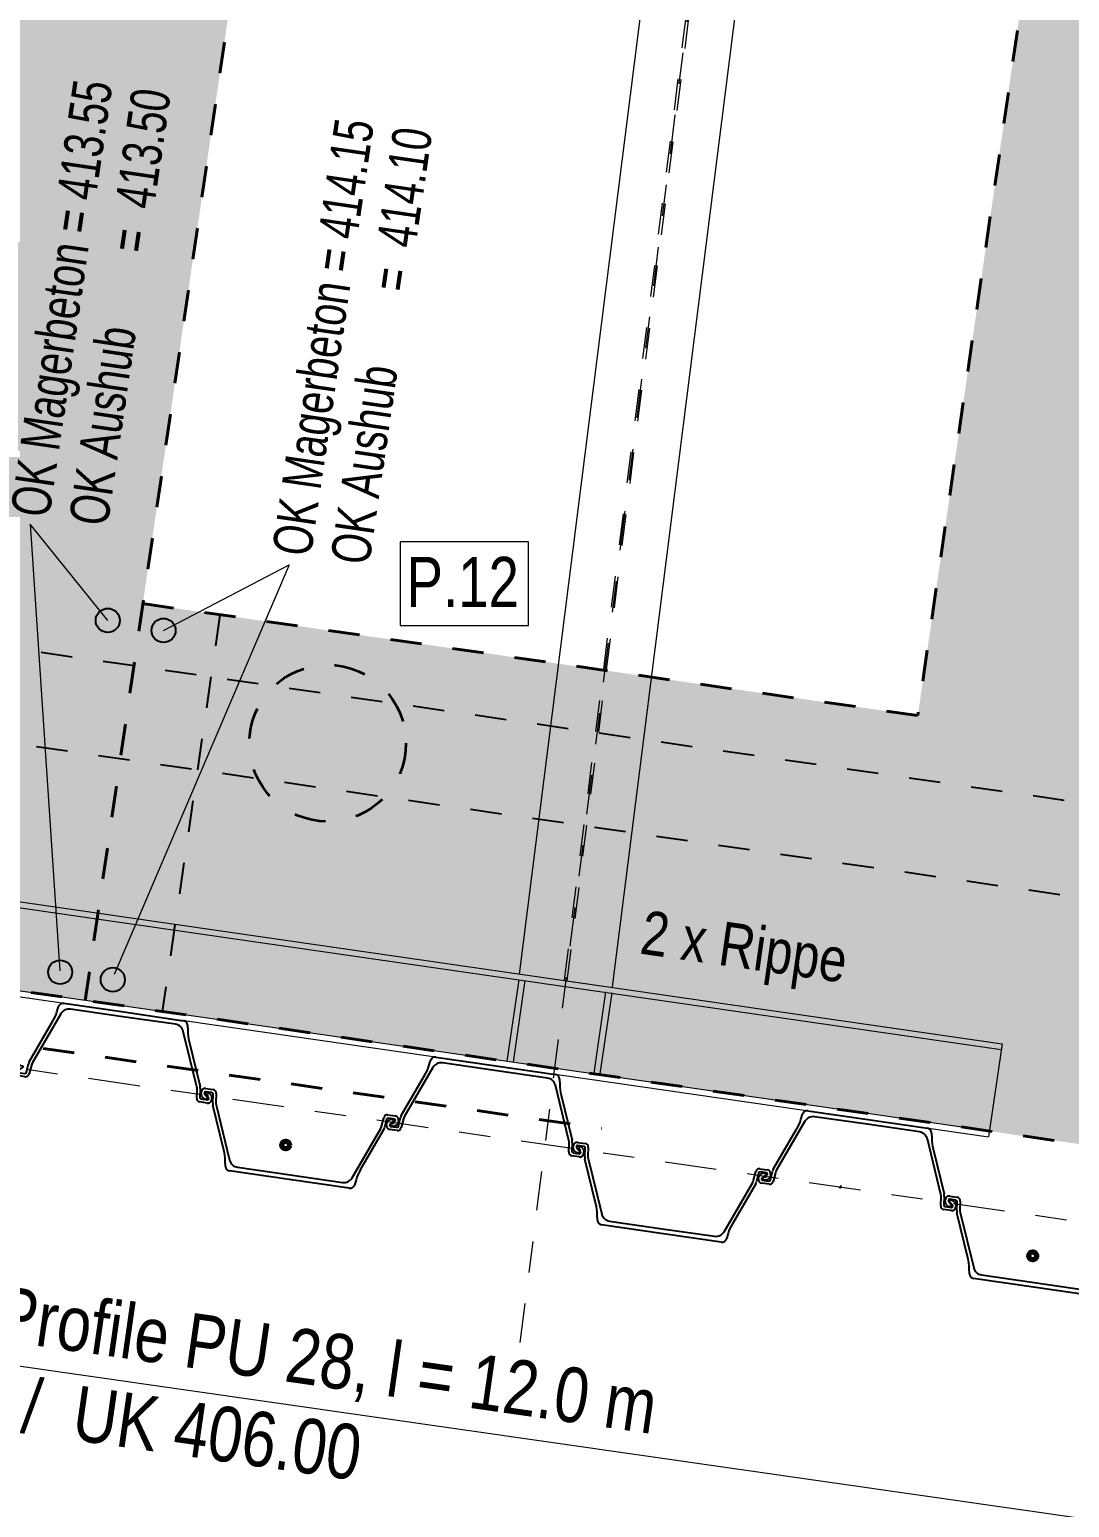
# Model space of a CAD drawing. Header units: metres. Extents: x 2681086.2 to 2681125.9, y 1225431.9 to 1225460.7.
# Drawn here: x 2681100.103 to 2681103.423, y 1225435.965 to 1225440.684 of the extents above; entities that cross this region are included whole.
import ezdxf

# ---------------------------------------------------------------- set-up
doc = ezdxf.new("R2010")
doc.units = ezdxf.units.M
for name, pattern in [('ALL_S17', [0.025, 0, -0.025]), ('AUSGEZOGEN', [0]), ('GETRENNT2_S10', [0.255, 0.125, -0.065, 0, -0.065]), ('MITTE2_S7', [0.55, 0.375, -0.175]), ('STRICHLINIE2_S3', [0.125, 0.075, -0.05]), ('STRICHPUNKT2_S11', [0.245, 0.165, -0.04, 0, -0.04]), ('VERDECKT2_S2', [0.09, 0.05, -0.04])]:
    doc.linetypes.add(name, pattern=pattern)
for name, color, linetype, lineweight in [('__4Kan_Schmutz_proj_Schraffur', 11, 'AUSGEZOGEN', 13), ('AXE', 4, 'MITTE2_S7', 18), ('Beton geschnitten', 8, 'AUSGEZOGEN', 25), ('Design', 250, 'AUSGEZOGEN', 18), ('Stahl', 252, 'AUSGEZOGEN', 18), ('Standard', 7, 'AUSGEZOGEN', 13), ('Text Waende', 7, 'AUSGEZOGEN', 18), ('Vermassung Schnitte', 7, 'AUSGEZOGEN', 18)]:
    doc.layers.add(name, color=color, linetype=linetype, lineweight=lineweight)
doc.styles.add('ARIAL', font='arial.ttf')

# ---------------------------------------------------------------- blocks, each defined once
blk = doc.blocks.new('COMPLEXOBJECT_25')
at = {"color": 7, "linetype": 'AUSGEZOGEN', "lineweight": 25, "transparency": 33554687}
for p, q in [((302.2403, 437.1032), (302.2414, 437.1106)), ((302.2742, 437.1079), (302.2541, 437.1108)), ((302.255, 437.1208), (302.2783, 437.1174)), ((302.2507, 437.1083), (302.2504, 437.1066)), ((302.2511, 437.1043), (302.263, 437.09)), ((302.261, 437.0865), (302.2558, 437.0873)), ((302.2773, 437.0747), (302.2785, 437.1027)), ((302.3132, 436.9239), (302.278, 437.0677)), ((302.2886, 437.105), (302.2873, 437.0761)), ((302.288, 437.0691), (302.3314, 436.8919)), ((302.8165, 436.9996), (302.8235, 437.0276)), ((302.8325, 437.0226), (302.8258, 436.9954)), ((302.8369, 437.0366), (302.8602, 437.0332)), ((302.8583, 437.0234), (302.8381, 437.0263)), ((302.8438, 437.006), (302.8593, 437.0163)), ((302.8606, 437.0184), (302.8608, 437.02)), ((302.8704, 437.0196), (302.8693, 437.0122)), ((302.7221, 436.8354), (302.8139, 436.9931)), ((302.8231, 436.9888), (302.7486, 436.8609)), ((302.8499, 437.0014), (302.8447, 437.0021)), ((302.3177, 436.8724), (302.3175, 436.8902)), ((302.735, 436.8298), (302.7297, 436.8128))]:
    blk.add_line(p, q, dxfattribs=at)
for points in [[(302.7132, 436.8024), (302.5219, 436.8301), (302.3305, 436.8577)], [(302.3563, 436.8694), (302.5241, 436.8451), (302.6919, 436.8208)]]:
    blk.add_lwpolyline(points, dxfattribs=at)
for centre, radius, start, end in [((302.2533, 437.1089), 0.012, 81.7706, 171.7706), ((302.2536, 437.1078), 0.003, 81.7706, 171.7706), ((302.2766, 437.1055), 0.012, 357.4812, 81.7706), ((302.2502, 437.1018), 0.01, 171.7706, 212.3089), ((302.2587, 437.1071), 0.02, 212.3089, 261.7706), ((302.2534, 437.1062), 0.003, 171.7706, 219.7706), ((302.2613, 437.0887), 0.00213, 261.7706, 39.7706), ((302.2735, 437.1029), 0.005, 357.4812, 81.7706), ((302.3023, 437.0736), 0.025, 177.4812, 193.7536), ((302.3123, 437.075), 0.025, 177.4812, 193.7536), ((302.8351, 437.0247), 0.012, 81.7706, 166.06), ((302.8374, 437.0214), 0.005, 81.7706, 166.06), ((302.8578, 437.0204), 0.003, 351.7706, 81.7706), ((302.8576, 437.0188), 0.003, 303.7706, 351.7706), ((302.8585, 437.0214), 0.012, 351.7706, 81.7706), ((302.7923, 437.0056), 0.025, 329.7875, 346.06), ((302.8015, 437.0014), 0.025, 329.7875, 346.06), ((302.845, 437.0042), 0.00213, 123.7706, 261.7706), ((302.8528, 437.0212), 0.02, 261.7706, 311.2323), ((302.8594, 437.0137), 0.01, 311.2323, 351.7706), ((302.1675, 436.8882), 0.15, 0.7706, 13.7536), ((302.3605, 436.8991), 0.03, 193.7536, 261.7706), ((302.3327, 436.8726), 0.015, 180.7706, 261.7706), ((302.6962, 436.8505), 0.03, 261.7706, 329.7875), ((302.8782, 436.7854), 0.15, 149.7875, 162.7706), ((302.7154, 436.8172), 0.015, 261.7706, 342.7706)]:
    blk.add_arc(centre, radius, start, end, dxfattribs=at)
blk = doc.blocks.new('COMPLEXOBJECT_26')
at = {"color": 7, "linetype": 'AUSGEZOGEN', "lineweight": 25, "transparency": 33554687}
for p, q in [((301.7928, 437.3599), (301.7011, 437.2023)), ((301.78, 437.3655), (301.7852, 437.3825)), ((301.6918, 437.2065), (301.7663, 437.3345)), ((302.2269, 437.1262), (302.1835, 437.3034)), ((302.1972, 437.323), (302.1975, 437.3051)), ((302.2018, 437.2715), (302.237, 437.1277)), ((301.6446, 437.1757), (301.6456, 437.1831)), ((301.6544, 437.177), (301.6541, 437.1753)), ((301.6781, 437.1587), (301.6547, 437.1621)), ((301.6711, 437.1893), (301.6557, 437.179)), ((301.6567, 437.1719), (301.6768, 437.169)), ((301.665, 437.194), (301.6702, 437.1932)), ((301.6824, 437.1728), (301.6891, 437.2)), ((301.6984, 437.1957), (301.6914, 437.1677)), ((302.2263, 437.0904), (302.2276, 437.1192)), ((302.2377, 437.1206), (302.2364, 437.0926)), ((302.2539, 437.1088), (302.2591, 437.108)), ((302.2599, 437.0746), (302.2366, 437.078)), ((302.2407, 437.0875), (302.2609, 437.0846)), ((302.2638, 437.0911), (302.252, 437.1053)), ((302.2643, 437.0871), (302.2645, 437.0887)), ((302.2746, 437.0922), (302.2735, 437.0847))]:
    blk.add_line(p, q, dxfattribs=at)
for points in [[(301.8017, 437.3929), (301.993, 437.3653), (302.1844, 437.3376)], [(302.1587, 437.326), (301.9909, 437.3502), (301.8231, 437.3745)]]:
    blk.add_lwpolyline(points, dxfattribs=at)
for centre, radius, start, end in [((301.7996, 437.3781), 0.015, 81.7706, 162.7706), ((301.6367, 437.41), 0.15, 329.7875, 342.7706), ((301.8188, 437.3448), 0.03, 81.7706, 149.7875), ((302.1544, 437.2963), 0.03, 13.7536, 81.7706), ((302.1822, 437.3228), 0.015, 0.7706, 81.7706), ((302.3475, 437.3072), 0.15, 180.7706, 193.7536), ((301.7134, 437.1939), 0.025, 149.7875, 166.06), ((301.6565, 437.174), 0.012, 171.7706, 261.7706), ((301.6555, 437.1817), 0.01, 131.2323, 171.7706), ((301.6621, 437.1742), 0.02, 81.7706, 131.2323), ((301.6571, 437.1749), 0.003, 171.7706, 261.7706), ((301.6573, 437.1765), 0.003, 123.7706, 171.7706), ((301.6699, 437.1911), 0.00213, 303.7706, 81.7706), ((301.6775, 437.174), 0.005, 261.7706, 346.06), ((301.6798, 437.1706), 0.012, 261.7706, 346.06), ((301.7227, 437.1897), 0.025, 149.7875, 166.06), ((302.2026, 437.1203), 0.025, 357.4812, 13.7536), ((302.2127, 437.1217), 0.025, 357.4812, 13.7536), ((302.2536, 437.1067), 0.00213, 81.7706, 219.7706), ((302.2383, 437.0898), 0.012, 177.4812, 261.7706), ((302.2414, 437.0924), 0.005, 177.4812, 261.7706), ((302.2563, 437.0882), 0.02, 32.3089, 81.7706), ((302.2617, 437.0865), 0.012, 261.7706, 351.7706), ((302.2613, 437.0875), 0.003, 261.7706, 351.7706), ((302.2615, 437.0891), 0.003, 351.7706, 39.7706), ((302.2647, 437.0936), 0.01, 351.7706, 32.3089)]:
    blk.add_arc(centre, radius, start, end, dxfattribs=at)
blk = doc.blocks.new('COMPLEXOBJECT_27')
at = {"color": 7, "linetype": 'AUSGEZOGEN', "lineweight": 25, "transparency": 33554687}
for p, q in [((301.0527, 437.2749), (301.0538, 437.2824)), ((301.063, 437.28), (301.0628, 437.2784)), ((301.0634, 437.2761), (301.0753, 437.2618)), ((301.0866, 437.2796), (301.0664, 437.2826)), ((301.0674, 437.2925), (301.0907, 437.2892)), ((301.0734, 437.2583), (301.0682, 437.2591)), ((301.0896, 437.2465), (301.0909, 437.2745)), ((301.101, 437.2767), (301.0997, 437.2479)), ((301.1255, 437.0956), (301.0903, 437.2394)), ((301.1004, 437.2409), (301.1438, 437.0637)), ((301.6492, 437.2084), (301.6726, 437.205)), ((301.5344, 437.0072), (301.6262, 437.1648)), ((301.6355, 437.1606), (301.561, 437.0326)), ((301.6289, 437.1714), (301.6358, 437.1994)), ((301.6449, 437.1943), (301.6381, 437.1671)), ((301.6706, 437.1952), (301.6505, 437.1981)), ((301.6562, 437.1778), (301.6716, 437.1881)), ((301.6623, 437.1731), (301.6571, 437.1739)), ((301.6729, 437.1902), (301.6732, 437.1918)), ((301.6827, 437.1914), (301.6816, 437.184)), ((301.1301, 437.0441), (301.1298, 437.062)), ((301.5473, 437.0016), (301.5421, 436.9846))]:
    blk.add_line(p, q, dxfattribs=at)
for points in [[(301.5256, 436.9742), (301.3342, 437.0018), (301.1429, 437.0295)], [(301.1686, 437.0411), (301.3364, 437.0169), (301.5042, 436.9926)]]:
    blk.add_lwpolyline(points, dxfattribs=at)
for centre, radius, start, end in [((301.0626, 437.2735), 0.01, 171.7706, 212.3089), ((301.0656, 437.2807), 0.012, 81.7706, 171.7706), ((301.071, 437.2789), 0.02, 212.3089, 261.7706), ((301.0658, 437.278), 0.003, 171.7706, 219.7706), ((301.066, 437.2796), 0.003, 81.7706, 171.7706), ((301.0737, 437.2604), 0.00213, 261.7706, 39.7706), ((301.0859, 437.2747), 0.005, 357.4812, 81.7706), ((301.089, 437.2773), 0.012, 357.4812, 81.7706), ((301.1146, 437.2454), 0.025, 177.4812, 193.7536), ((301.1247, 437.2468), 0.025, 177.4812, 193.7536), ((301.6475, 437.1965), 0.012, 81.7706, 166.06), ((301.6708, 437.1931), 0.012, 351.7706, 81.7706), ((301.6046, 437.1774), 0.025, 329.7875, 346.06), ((301.6139, 437.1732), 0.025, 329.7875, 346.06), ((301.6497, 437.1931), 0.005, 81.7706, 166.06), ((301.6574, 437.176), 0.00213, 123.7706, 261.7706), ((301.6652, 437.1929), 0.02, 261.7706, 311.2323), ((301.6702, 437.1922), 0.003, 351.7706, 81.7706), ((301.67, 437.1906), 0.003, 303.7706, 351.7706), ((301.6717, 437.1854), 0.01, 311.2323, 351.7706), ((300.9798, 437.06), 0.15, 0.7706, 13.7536), ((301.1729, 437.0708), 0.03, 193.7536, 261.7706), ((301.1451, 437.0444), 0.015, 180.7706, 261.7706), ((301.6906, 436.9572), 0.15, 149.7875, 162.7706), ((301.5085, 437.0223), 0.03, 261.7706, 329.7875), ((301.5277, 436.989), 0.015, 261.7706, 342.7706)]:
    blk.add_arc(centre, radius, start, end, dxfattribs=at)
blk = doc.blocks.new('COMPLEXOBJECT_28')
at = {"color": 7, "linetype": 'AUSGEZOGEN', "lineweight": 25, "transparency": 33554687}
for p, q in [((300.5923, 437.5373), (300.5976, 437.5543)), ((300.5042, 437.3783), (300.5787, 437.5062)), ((300.6052, 437.5317), (300.5134, 437.3741)), ((301.0096, 437.4947), (301.0098, 437.4769)), ((301.0392, 437.298), (300.9959, 437.4752)), ((301.0141, 437.4433), (301.0493, 437.2994)), ((300.4569, 437.3475), (300.458, 437.3549)), ((300.4667, 437.3487), (300.4665, 437.3471)), ((300.4834, 437.3611), (300.468, 437.3508)), ((300.4774, 437.3657), (300.4826, 437.365)), ((300.4948, 437.3445), (300.5015, 437.3717)), ((300.5108, 437.3675), (300.5038, 437.3395)), ((300.4904, 437.3305), (300.4671, 437.3339)), ((300.469, 437.3437), (300.4892, 437.3408)), ((301.0387, 437.2621), (301.0399, 437.291)), ((301.05, 437.2924), (301.0488, 437.2644)), ((301.0531, 437.2592), (301.0732, 437.2563)), ((301.0762, 437.2628), (301.0643, 437.2771)), ((301.0663, 437.2806), (301.0715, 437.2798)), ((301.0766, 437.2589), (301.0769, 437.2605)), ((301.087, 437.2639), (301.0859, 437.2565)), ((301.0723, 437.2463), (301.0489, 437.2497))]:
    blk.add_line(p, q, dxfattribs=at)
for points in [[(300.6141, 437.5647), (300.8054, 437.537), (300.9967, 437.5094)], [(300.971, 437.4977), (300.8032, 437.522), (300.6354, 437.5463)]]:
    blk.add_lwpolyline(points, dxfattribs=at)
for centre, radius, start, end in [((300.449, 437.5817), 0.15, 329.7875, 342.7706), ((300.6119, 437.5499), 0.015, 81.7706, 162.7706), ((300.6311, 437.5166), 0.03, 81.7706, 149.7875), ((300.9667, 437.468), 0.03, 13.7536, 81.7706), ((300.9946, 437.4945), 0.015, 0.7706, 81.7706), ((301.1598, 437.4789), 0.15, 180.7706, 193.7536), ((300.4688, 437.3458), 0.012, 171.7706, 261.7706), ((300.4679, 437.3535), 0.01, 131.2323, 171.7706), ((300.4745, 437.3459), 0.02, 81.7706, 131.2323), ((300.4694, 437.3467), 0.003, 171.7706, 261.7706), ((300.4697, 437.3483), 0.003, 123.7706, 171.7706), ((300.4823, 437.3629), 0.00213, 303.7706, 81.7706), ((300.4899, 437.3457), 0.005, 261.7706, 346.06), ((300.5258, 437.3657), 0.025, 149.7875, 166.06), ((300.535, 437.3615), 0.025, 149.7875, 166.06), ((300.4922, 437.3424), 0.012, 261.7706, 346.06), ((301.015, 437.2921), 0.025, 357.4812, 13.7536), ((301.025, 437.2935), 0.025, 357.4812, 13.7536), ((301.0507, 437.2616), 0.012, 177.4812, 261.7706), ((301.0538, 437.2642), 0.005, 177.4812, 261.7706), ((301.066, 437.2785), 0.00213, 81.7706, 219.7706), ((301.0686, 437.26), 0.02, 32.3089, 81.7706), ((301.074, 437.2582), 0.012, 261.7706, 351.7706), ((301.0737, 437.2593), 0.003, 261.7706, 351.7706), ((301.0739, 437.2609), 0.003, 351.7706, 39.7706), ((301.0771, 437.2654), 0.01, 351.7706, 32.3089)]:
    blk.add_arc(centre, radius, start, end, dxfattribs=at)
blk = doc.blocks.new('COMPLEXOBJECT_29')
at = {"color": 7, "linetype": 'AUSGEZOGEN', "lineweight": 25, "transparency": 33554687}
for p, q in [((299.865, 437.4467), (299.8661, 437.4541)), ((299.8754, 437.4518), (299.8751, 437.4502)), ((299.8758, 437.4478), (299.8877, 437.4335)), ((299.8989, 437.4514), (299.8788, 437.4543)), ((299.8797, 437.4643), (299.9031, 437.4609)), ((299.902, 437.4182), (299.9032, 437.4462)), ((299.9133, 437.4485), (299.9121, 437.4197)), ((299.8857, 437.4301), (299.8805, 437.4308)), ((299.9379, 437.2674), (299.9027, 437.4112)), ((299.9128, 437.4126), (299.9561, 437.2355)), ((300.4412, 437.3431), (300.4482, 437.3712)), ((300.4573, 437.3661), (300.4505, 437.3389)), ((300.4616, 437.3801), (300.4849, 437.3768)), ((300.483, 437.3669), (300.4628, 437.3699)), ((300.4686, 437.3495), (300.484, 437.3599)), ((300.4746, 437.3449), (300.4694, 437.3457)), ((300.4853, 437.3619), (300.4855, 437.3635)), ((300.4951, 437.3632), (300.494, 437.3557)), ((300.3468, 437.179), (300.4386, 437.3366)), ((300.4478, 437.3324), (300.3733, 437.2044)), ((299.9424, 437.2159), (299.9422, 437.2337)), ((300.3597, 437.1734), (300.3544, 437.1563))]:
    blk.add_line(p, q, dxfattribs=at)
for points in [[(299.981, 437.2129), (300.1488, 437.1886), (300.3166, 437.1644)], [(300.3379, 437.1459), (300.1466, 437.1736), (299.9553, 437.2013)]]:
    blk.add_lwpolyline(points, dxfattribs=at)
for centre, radius, start, end in [((299.8749, 437.4453), 0.01, 171.7706, 212.3089), ((299.878, 437.4524), 0.012, 81.7706, 171.7706), ((299.8834, 437.4506), 0.02, 212.3089, 261.7706), ((299.8781, 437.4497), 0.003, 171.7706, 219.7706), ((299.8783, 437.4514), 0.003, 81.7706, 171.7706), ((299.8982, 437.4465), 0.005, 357.4812, 81.7706), ((299.9013, 437.449), 0.012, 357.4812, 81.7706), ((299.886, 437.4322), 0.00213, 261.7706, 39.7706), ((299.927, 437.4171), 0.025, 177.4812, 193.7536), ((299.937, 437.4186), 0.025, 177.4812, 193.7536), ((300.4598, 437.3683), 0.012, 81.7706, 166.06), ((300.4621, 437.3649), 0.005, 81.7706, 166.06), ((300.4697, 437.3478), 0.00213, 123.7706, 261.7706), ((300.4775, 437.3647), 0.02, 261.7706, 311.2323), ((300.4826, 437.364), 0.003, 351.7706, 81.7706), ((300.4823, 437.3624), 0.003, 303.7706, 351.7706), ((300.4832, 437.3649), 0.012, 351.7706, 81.7706), ((300.4841, 437.3572), 0.01, 311.2323, 351.7706), ((300.417, 437.3492), 0.025, 329.7875, 346.06), ((300.4262, 437.3449), 0.025, 329.7875, 346.06), ((299.7922, 437.2317), 0.15, 0.7706, 13.7536), ((299.9574, 437.2161), 0.015, 180.7706, 261.7706), ((299.9853, 437.2426), 0.03, 193.7536, 261.7706), ((300.503, 437.1289), 0.15, 149.7875, 162.7706), ((300.3209, 437.1941), 0.03, 261.7706, 329.7875), ((300.3401, 437.1608), 0.015, 261.7706, 342.7706)]:
    blk.add_arc(centre, radius, start, end, dxfattribs=at)
blk = doc.blocks.new('COMPLEXOBJECT_30')
at = {"color": 7, "linetype": 'AUSGEZOGEN', "lineweight": 25, "transparency": 33554687}
for p, q in [((299.4047, 437.7091), (299.4099, 437.7261)), ((299.3165, 437.5501), (299.391, 437.678)), ((299.4176, 437.7034), (299.3258, 437.5458)), ((299.8516, 437.4698), (299.8082, 437.6469)), ((299.822, 437.6665), (299.8222, 437.6487)), ((299.8265, 437.615), (299.8617, 437.4712)), ((299.2897, 437.5375), (299.2949, 437.5367)), ((299.3071, 437.5163), (299.3139, 437.5435)), ((299.3231, 437.5393), (299.3162, 437.5112)), ((299.2693, 437.5192), (299.2704, 437.5267)), ((299.2791, 437.5205), (299.2788, 437.5189)), ((299.3028, 437.5023), (299.2794, 437.5056)), ((299.2958, 437.5329), (299.2804, 437.5225)), ((299.2814, 437.5155), (299.3015, 437.5125)), ((299.851, 437.4339), (299.8523, 437.4627)), ((299.8624, 437.4642), (299.8611, 437.4362)), ((299.8886, 437.4346), (299.8767, 437.4489)), ((299.8786, 437.4523), (299.8838, 437.4516)), ((299.8846, 437.4181), (299.8613, 437.4215)), ((299.8654, 437.431), (299.8856, 437.4281)), ((299.889, 437.4306), (299.8892, 437.4322)), ((299.8993, 437.4357), (299.8982, 437.4283))]:
    blk.add_line(p, q, dxfattribs=at)
for points in [[(299.4264, 437.7365), (299.6178, 437.7088), (299.8091, 437.6811)], [(299.7834, 437.6695), (299.6156, 437.6938), (299.4478, 437.718)]]:
    blk.add_lwpolyline(points, dxfattribs=at)
for centre, radius, start, end in [((299.4243, 437.7216), 0.015, 81.7706, 162.7706), ((299.2614, 437.7535), 0.15, 329.7875, 342.7706), ((299.4435, 437.6883), 0.03, 81.7706, 149.7875), ((299.807, 437.6663), 0.015, 0.7706, 81.7706), ((299.7791, 437.6398), 0.03, 13.7536, 81.7706), ((299.9722, 437.6507), 0.15, 180.7706, 193.7536), ((299.2868, 437.5177), 0.02, 81.7706, 131.2323), ((299.2946, 437.5346), 0.00213, 303.7706, 81.7706), ((299.3381, 437.5375), 0.025, 149.7875, 166.06), ((299.3474, 437.5332), 0.025, 149.7875, 166.06), ((299.2812, 437.5175), 0.012, 171.7706, 261.7706), ((299.2803, 437.5252), 0.01, 131.2323, 171.7706), ((299.2818, 437.5184), 0.003, 171.7706, 261.7706), ((299.282, 437.5201), 0.003, 123.7706, 171.7706), ((299.3023, 437.5175), 0.005, 261.7706, 346.06), ((299.3045, 437.5141), 0.012, 261.7706, 346.06), ((299.8273, 437.4638), 0.025, 357.4812, 13.7536), ((299.8374, 437.4653), 0.025, 357.4812, 13.7536), ((299.8783, 437.4502), 0.00213, 81.7706, 219.7706), ((299.881, 437.4318), 0.02, 32.3089, 81.7706), ((299.8894, 437.4371), 0.01, 351.7706, 32.3089), ((299.863, 437.4334), 0.012, 177.4812, 261.7706), ((299.8661, 437.4359), 0.005, 177.4812, 261.7706), ((299.8864, 437.43), 0.012, 261.7706, 351.7706), ((299.886, 437.431), 0.003, 261.7706, 351.7706), ((299.8863, 437.4327), 0.003, 351.7706, 39.7706)]:
    blk.add_arc(centre, radius, start, end, dxfattribs=at)

msp = doc.modelspace()

# ---------------------------------------------------------------- hatches: boundary and pattern name
at = {"layer": '__4Kan_Schmutz_proj_Schraffur', "linetype": 'AUSGEZOGEN', "lineweight": 25, "transparency": 33554687}
h = msp.add_hatch(color=254, dxfattribs=at)
h.paths.add_polyline_path([(2681100.281, 1225437.584), (2681101.461, 1225445.709), (2681101.646, 1225446.977), (2681095.608, 1225447.654), (2681095.361, 1225446.394), (2681096.987, 1225446.211), (2681096.011, 1225439.495), (2681093.741, 1225439.824), (2681093.364, 1225438.585)])
h.paths.add_polyline_path([(2681099.475, 1225438.994), (2681097.001, 1225439.352), (2681097.981, 1225446.1), (2681100.467, 1225445.821)], flags=16)
msp.add_hatch(color=255, dxfattribs=at).paths.add_polyline_path([(2681101.646, 1225446.977), (2681101.461, 1225445.709), (2681103.947, 1225445.431), (2681102.939, 1225438.493), (2681100.464, 1225438.851), (2681100.281, 1225437.584), (2681104.733, 1225436.94), (2681104.917, 1225438.207), (2681103.928, 1225438.35), (2681104.941, 1225445.319), (2681105.936, 1225445.208), (2681106.121, 1225446.475)])
at = {"layer": 'Standard', "linetype": 'AUSGEZOGEN', "lineweight": 40, "transparency": 33554687}
for points in [[(2681100.348, 1225438.759), (2681100.35, 1225438.758), (2681100.353, 1225438.758), (2681100.355, 1225438.758), (2681100.357, 1225438.758), (2681100.36, 1225438.759), (2681100.362, 1225438.759), (2681100.364, 1225438.76), (2681100.367, 1225438.761), (2681100.369, 1225438.762), (2681100.371, 1225438.763), (2681100.373, 1225438.764), (2681100.375, 1225438.765), (2681100.377, 1225438.767), (2681100.379, 1225438.768), (2681100.381, 1225438.77), (2681100.382, 1225438.772), (2681100.384, 1225438.774), (2681100.385, 1225438.776), (2681100.387, 1225438.778), (2681100.388, 1225438.78), (2681100.389, 1225438.782), (2681100.39, 1225438.784), (2681100.39, 1225438.786), (2681100.391, 1225438.789), (2681100.391, 1225438.791), (2681100.392, 1225438.794), (2681100.392, 1225438.796), (2681100.392, 1225438.798), (2681100.392, 1225438.801), (2681100.391, 1225438.803), (2681100.391, 1225438.806), (2681100.39, 1225438.808), (2681100.389, 1225438.81), (2681100.388, 1225438.812), (2681100.387, 1225438.815), (2681100.386, 1225438.817), (2681100.385, 1225438.819), (2681100.383, 1225438.821), (2681100.382, 1225438.823), (2681100.38, 1225438.824), (2681100.378, 1225438.826), (2681100.377, 1225438.827), (2681100.375, 1225438.829), (2681100.372, 1225438.83), (2681100.37, 1225438.831), (2681100.368, 1225438.832), (2681100.366, 1225438.833), (2681100.364, 1225438.834), (2681100.361, 1225438.834), (2681100.359, 1225438.835), (2681100.356, 1225438.835), (2681100.354, 1225438.835), (2681100.352, 1225438.835), (2681100.349, 1225438.835), (2681100.347, 1225438.835), (2681100.344, 1225438.834), (2681100.342, 1225438.834), (2681100.34, 1225438.833), (2681100.338, 1225438.832), (2681100.335, 1225438.831), (2681100.333, 1225438.83), (2681100.331, 1225438.828), (2681100.329, 1225438.827), (2681100.328, 1225438.825), (2681100.326, 1225438.824), (2681100.324, 1225438.822), (2681100.323, 1225438.82), (2681100.321, 1225438.818), (2681100.32, 1225438.816), (2681100.319, 1225438.814), (2681100.318, 1225438.812), (2681100.317, 1225438.809), (2681100.316, 1225438.807), (2681100.316, 1225438.805), (2681100.315, 1225438.802), (2681100.315, 1225438.8), (2681100.315, 1225438.797), (2681100.315, 1225438.795), (2681100.315, 1225438.793), (2681100.315, 1225438.79), (2681100.316, 1225438.788), (2681100.316, 1225438.786), (2681100.317, 1225438.783), (2681100.318, 1225438.781), (2681100.319, 1225438.779), (2681100.32, 1225438.777), (2681100.322, 1225438.775), (2681100.323, 1225438.773), (2681100.325, 1225438.771), (2681100.326, 1225438.769), (2681100.328, 1225438.768), (2681100.33, 1225438.766), (2681100.332, 1225438.765), (2681100.334, 1225438.763), (2681100.336, 1225438.762), (2681100.338, 1225438.761), (2681100.341, 1225438.76), (2681100.343, 1225438.76), (2681100.345, 1225438.759)], [(2681100.526, 1225438.727), (2681100.528, 1225438.727), (2681100.531, 1225438.727), (2681100.533, 1225438.727), (2681100.535, 1225438.727), (2681100.538, 1225438.727), (2681100.54, 1225438.728), (2681100.542, 1225438.728), (2681100.545, 1225438.729), (2681100.547, 1225438.73), (2681100.549, 1225438.731), (2681100.551, 1225438.732), (2681100.553, 1225438.734), (2681100.555, 1225438.735), (2681100.557, 1225438.737), (2681100.559, 1225438.738), (2681100.56, 1225438.74), (2681100.562, 1225438.742), (2681100.563, 1225438.744), (2681100.565, 1225438.746), (2681100.566, 1225438.748), (2681100.567, 1225438.75), (2681100.568, 1225438.753), (2681100.568, 1225438.755), (2681100.569, 1225438.757), (2681100.569, 1225438.76), (2681100.57, 1225438.762), (2681100.57, 1225438.765), (2681100.57, 1225438.767), (2681100.57, 1225438.769), (2681100.569, 1225438.772), (2681100.569, 1225438.774), (2681100.568, 1225438.776), (2681100.567, 1225438.779), (2681100.566, 1225438.781), (2681100.565, 1225438.783), (2681100.564, 1225438.785), (2681100.563, 1225438.787), (2681100.561, 1225438.789), (2681100.56, 1225438.791), (2681100.558, 1225438.793), (2681100.556, 1225438.794), (2681100.555, 1225438.796), (2681100.553, 1225438.797), (2681100.55, 1225438.799), (2681100.548, 1225438.8), (2681100.546, 1225438.801), (2681100.544, 1225438.802), (2681100.542, 1225438.802), (2681100.539, 1225438.803), (2681100.537, 1225438.803), (2681100.534, 1225438.804), (2681100.532, 1225438.804), (2681100.53, 1225438.804), (2681100.527, 1225438.804), (2681100.525, 1225438.803), (2681100.522, 1225438.803), (2681100.52, 1225438.802), (2681100.518, 1225438.801), (2681100.516, 1225438.8), (2681100.513, 1225438.799), (2681100.511, 1225438.798), (2681100.509, 1225438.797), (2681100.507, 1225438.795), (2681100.506, 1225438.794), (2681100.504, 1225438.792), (2681100.502, 1225438.79), (2681100.501, 1225438.789), (2681100.499, 1225438.787), (2681100.498, 1225438.784), (2681100.497, 1225438.782), (2681100.496, 1225438.78), (2681100.495, 1225438.778), (2681100.494, 1225438.776), (2681100.494, 1225438.773), (2681100.493, 1225438.771), (2681100.493, 1225438.768), (2681100.493, 1225438.766), (2681100.493, 1225438.764), (2681100.493, 1225438.761), (2681100.493, 1225438.759), (2681100.494, 1225438.756), (2681100.495, 1225438.754), (2681100.495, 1225438.752), (2681100.496, 1225438.75), (2681100.497, 1225438.747), (2681100.498, 1225438.745), (2681100.5, 1225438.743), (2681100.501, 1225438.741), (2681100.503, 1225438.74), (2681100.504, 1225438.738), (2681100.506, 1225438.736), (2681100.508, 1225438.735), (2681100.51, 1225438.733), (2681100.512, 1225438.732), (2681100.514, 1225438.731), (2681100.516, 1225438.73), (2681100.519, 1225438.729), (2681100.521, 1225438.728), (2681100.523, 1225438.728)], [(2681100.196, 1225437.636), (2681100.198, 1225437.636), (2681100.201, 1225437.636), (2681100.203, 1225437.636), (2681100.206, 1225437.636), (2681100.208, 1225437.636), (2681100.21, 1225437.637), (2681100.213, 1225437.637), (2681100.215, 1225437.638), (2681100.217, 1225437.639), (2681100.219, 1225437.64), (2681100.221, 1225437.641), (2681100.223, 1225437.642), (2681100.225, 1225437.644), (2681100.227, 1225437.645), (2681100.229, 1225437.647), (2681100.231, 1225437.649), (2681100.232, 1225437.651), (2681100.234, 1225437.653), (2681100.235, 1225437.655), (2681100.236, 1225437.657), (2681100.237, 1225437.659), (2681100.238, 1225437.661), (2681100.239, 1225437.664), (2681100.239, 1225437.666), (2681100.24, 1225437.668), (2681100.24, 1225437.671), (2681100.24, 1225437.673), (2681100.24, 1225437.676), (2681100.24, 1225437.678), (2681100.239, 1225437.68), (2681100.239, 1225437.683), (2681100.238, 1225437.685), (2681100.238, 1225437.687), (2681100.237, 1225437.69), (2681100.236, 1225437.692), (2681100.234, 1225437.694), (2681100.233, 1225437.696), (2681100.232, 1225437.698), (2681100.23, 1225437.7), (2681100.228, 1225437.702), (2681100.227, 1225437.703), (2681100.225, 1225437.705), (2681100.223, 1225437.706), (2681100.221, 1225437.707), (2681100.219, 1225437.708), (2681100.216, 1225437.709), (2681100.214, 1225437.71), (2681100.212, 1225437.711), (2681100.209, 1225437.712), (2681100.207, 1225437.712), (2681100.205, 1225437.712), (2681100.202, 1225437.712), (2681100.2, 1225437.712), (2681100.197, 1225437.712), (2681100.195, 1225437.712), (2681100.193, 1225437.711), (2681100.19, 1225437.711), (2681100.188, 1225437.71), (2681100.186, 1225437.709), (2681100.184, 1225437.708), (2681100.182, 1225437.707), (2681100.179, 1225437.706), (2681100.178, 1225437.704), (2681100.176, 1225437.703), (2681100.174, 1225437.701), (2681100.172, 1225437.699), (2681100.171, 1225437.697), (2681100.169, 1225437.695), (2681100.168, 1225437.693), (2681100.167, 1225437.691), (2681100.166, 1225437.689), (2681100.165, 1225437.687), (2681100.164, 1225437.684), (2681100.164, 1225437.682), (2681100.163, 1225437.68), (2681100.163, 1225437.677), (2681100.163, 1225437.675), (2681100.163, 1225437.672), (2681100.163, 1225437.67), (2681100.164, 1225437.668), (2681100.164, 1225437.665), (2681100.165, 1225437.663), (2681100.165, 1225437.661), (2681100.166, 1225437.658), (2681100.167, 1225437.656), (2681100.169, 1225437.654), (2681100.17, 1225437.652), (2681100.171, 1225437.65), (2681100.173, 1225437.648), (2681100.175, 1225437.646), (2681100.176, 1225437.645), (2681100.178, 1225437.643), (2681100.18, 1225437.642), (2681100.182, 1225437.641), (2681100.184, 1225437.64), (2681100.187, 1225437.639), (2681100.189, 1225437.638), (2681100.191, 1225437.637), (2681100.194, 1225437.636)], [(2681100.364, 1225437.612), (2681100.366, 1225437.612), (2681100.369, 1225437.612), (2681100.371, 1225437.612), (2681100.374, 1225437.612), (2681100.376, 1225437.613), (2681100.378, 1225437.613), (2681100.381, 1225437.614), (2681100.383, 1225437.614), (2681100.385, 1225437.615), (2681100.387, 1225437.616), (2681100.389, 1225437.618), (2681100.391, 1225437.619), (2681100.393, 1225437.62), (2681100.395, 1225437.622), (2681100.397, 1225437.624), (2681100.399, 1225437.625), (2681100.4, 1225437.627), (2681100.402, 1225437.629), (2681100.403, 1225437.631), (2681100.404, 1225437.633), (2681100.405, 1225437.636), (2681100.406, 1225437.638), (2681100.407, 1225437.64), (2681100.407, 1225437.643), (2681100.408, 1225437.645), (2681100.408, 1225437.647), (2681100.408, 1225437.65), (2681100.408, 1225437.652), (2681100.408, 1225437.655), (2681100.407, 1225437.657), (2681100.407, 1225437.659), (2681100.406, 1225437.662), (2681100.405, 1225437.664), (2681100.405, 1225437.666), (2681100.404, 1225437.668), (2681100.402, 1225437.67), (2681100.401, 1225437.672), (2681100.4, 1225437.674), (2681100.398, 1225437.676), (2681100.396, 1225437.678), (2681100.395, 1225437.68), (2681100.393, 1225437.681), (2681100.391, 1225437.683), (2681100.389, 1225437.684), (2681100.386, 1225437.685), (2681100.384, 1225437.686), (2681100.382, 1225437.687), (2681100.38, 1225437.688), (2681100.377, 1225437.688), (2681100.375, 1225437.689), (2681100.373, 1225437.689), (2681100.37, 1225437.689), (2681100.368, 1225437.689), (2681100.365, 1225437.689), (2681100.363, 1225437.688), (2681100.361, 1225437.688), (2681100.358, 1225437.687), (2681100.356, 1225437.686), (2681100.354, 1225437.686), (2681100.352, 1225437.685), (2681100.349, 1225437.683), (2681100.347, 1225437.682), (2681100.345, 1225437.681), (2681100.344, 1225437.679), (2681100.342, 1225437.677), (2681100.34, 1225437.676), (2681100.339, 1225437.674), (2681100.337, 1225437.672), (2681100.336, 1225437.67), (2681100.335, 1225437.667), (2681100.334, 1225437.665), (2681100.333, 1225437.663), (2681100.332, 1225437.661), (2681100.332, 1225437.658), (2681100.331, 1225437.656), (2681100.331, 1225437.654), (2681100.331, 1225437.651), (2681100.331, 1225437.649), (2681100.331, 1225437.646), (2681100.332, 1225437.644), (2681100.332, 1225437.642), (2681100.333, 1225437.639), (2681100.333, 1225437.637), (2681100.334, 1225437.635), (2681100.335, 1225437.633), (2681100.337, 1225437.63), (2681100.338, 1225437.628), (2681100.339, 1225437.626), (2681100.341, 1225437.625), (2681100.343, 1225437.623), (2681100.344, 1225437.621), (2681100.346, 1225437.62), (2681100.348, 1225437.618), (2681100.35, 1225437.617), (2681100.352, 1225437.616), (2681100.355, 1225437.615), (2681100.357, 1225437.614), (2681100.359, 1225437.613), (2681100.362, 1225437.613)]]:
    msp.add_hatch(color=94, dxfattribs=at).paths.add_polyline_path(points)

# ---------------------------------------------------------------- linework, layer by layer
at = {"layer": 'AXE', "color": 52, "linetype": 'AUSGEZOGEN', "transparency": 33554687}
for p, q in [((2681100.675, 1225437.279), (2681100.665, 1225437.281)), ((2681100.665, 1225437.281), (2681100.675, 1225437.279)), ((2681100.671, 1225437.285), (2681100.67, 1225437.275)), ((2681100.67, 1225437.275), (2681100.671, 1225437.285)), ((2681101.269, 1225437.192), (2681101.259, 1225437.196)), ((2681101.269, 1225437.192), (2681101.259, 1225437.196)), ((2681101.259, 1225437.195), (2681101.269, 1225437.193)), ((2681101.259, 1225437.195), (2681101.269, 1225437.193)), ((2681101.259, 1225437.193), (2681101.269, 1225437.195)), ((2681101.259, 1225437.195), (2681101.269, 1225437.193)), ((2681101.269, 1225437.193), (2681101.259, 1225437.195)), ((2681101.262, 1225437.189), (2681101.266, 1225437.199)), ((2681101.262, 1225437.189), (2681101.266, 1225437.199)), ((2681101.263, 1225437.189), (2681101.265, 1225437.199)), ((2681101.263, 1225437.189), (2681101.265, 1225437.199)), ((2681101.265, 1225437.189), (2681101.263, 1225437.199)), ((2681101.263, 1225437.189), (2681101.265, 1225437.199)), ((2681101.265, 1225437.199), (2681101.263, 1225437.189)), ((2681101.863, 1225437.107), (2681101.853, 1225437.109)), ((2681101.853, 1225437.109), (2681101.863, 1225437.107)), ((2681101.859, 1225437.113), (2681101.857, 1225437.103)), ((2681101.857, 1225437.103), (2681101.859, 1225437.113)), ((2681102.457, 1225437.02), (2681102.447, 1225437.024)), ((2681102.457, 1225437.02), (2681102.447, 1225437.024)), ((2681102.447, 1225437.023), (2681102.457, 1225437.021)), ((2681102.447, 1225437.023), (2681102.457, 1225437.021)), ((2681102.447, 1225437.021), (2681102.457, 1225437.023)), ((2681102.447, 1225437.023), (2681102.457, 1225437.021)), ((2681102.457, 1225437.021), (2681102.447, 1225437.023)), ((2681102.45, 1225437.018), (2681102.454, 1225437.027)), ((2681102.45, 1225437.018), (2681102.454, 1225437.027)), ((2681102.451, 1225437.017), (2681102.453, 1225437.027)), ((2681102.451, 1225437.017), (2681102.453, 1225437.027)), ((2681102.453, 1225437.017), (2681102.451, 1225437.027)), ((2681102.451, 1225437.017), (2681102.453, 1225437.027)), ((2681102.453, 1225437.027), (2681102.451, 1225437.017)), ((2681102.697, 1225436.987), (2681102.687, 1225436.988)), ((2681102.687, 1225436.988), (2681102.697, 1225436.987)), ((2681102.691, 1225436.983), (2681102.693, 1225436.993)), ((2681102.693, 1225436.993), (2681102.691, 1225436.983))]:
    msp.add_line(p, q, dxfattribs=at)
at = {"layer": 'Beton geschnitten', "color": 7, "linetype": 'ALL_S17', "lineweight": 25, "transparency": 33554687}
for p, q in [((2681094.994, 1225439.44), (2681106.692, 1225437.748)), ((2681093.594, 1225439.34), (2681106.649, 1225437.451))]:
    msp.add_line(p, q, dxfattribs=at)
at = {"layer": 'Design', "color": 94, "linetype": 'AUSGEZOGEN', "lineweight": 13, "transparency": 33554687}
for p, q in [((2681100.353, 1225438.797), (2681100.105, 1225439.104)), ((2681100.105, 1225439.104), (2681100.2, 1225437.678)), ((2681100.932, 1225438.975), (2681100.373, 1225437.666)), ((2681100.531, 1225438.765), (2681100.932, 1225438.975))]:
    msp.add_line(p, q, dxfattribs=at)
at = {"layer": 'Design', "color": 7, "linetype": 'STRICHLINIE2_S3', "lineweight": 35, "transparency": 33554687}
msp.add_circle((2681101.055, 1225438.405), 0.25, dxfattribs=at)
at = {"layer": 'Stahl', "linetype": 'GETRENNT2_S10', "lineweight": 13, "transparency": 33554687}
msp.add_line((2681101.67, 1225436.492), (2681103.051, 1225447.432), dxfattribs=at)
at = {"layer": 'Stahl', "transparency": 33554687}
for p, q in [((2681101.667, 1225437.668), (2681102.793, 1225446.582)), ((2681101.964, 1225437.627), (2681103.091, 1225446.545)), ((2681093.93, 1225438.788), (2681103.208, 1225437.445)), ((2681093.927, 1225438.769), (2681103.205, 1225437.427)), ((2681093.89, 1225438.51), (2681103.168, 1225437.167)), ((2681093.887, 1225438.491), (2681103.165, 1225437.148)), ((2681101.665, 1225437.65), (2681101.627, 1225437.39)), ((2681101.684, 1225437.647), (2681101.647, 1225437.387)), ((2681101.942, 1225437.611), (2681101.905, 1225437.352)), ((2681101.962, 1225437.608), (2681101.924, 1225437.349)), ((2681103.208, 1225437.445), (2681103.165, 1225437.148))]:
    msp.add_line(p, q, dxfattribs=at)
at = {"layer": 'Stahl', "linetype": 'VERDECKT2_S2', "transparency": 33554687}
for p, q in [((2681101.811, 1225437.649), (2681102.937, 1225446.564)), ((2681101.82, 1225437.647), (2681102.946, 1225446.563))]:
    msp.add_line(p, q, dxfattribs=at)
at = {"layer": 'Standard', "color": 94, "linetype": 'VERDECKT2_S2', "lineweight": 40, "transparency": 33554687}
for p, q in [((2681101.645, 1225446.977), (2681100.281, 1225437.584)), ((2681103.947, 1225445.431), (2681102.939, 1225438.493)), ((2681100.464, 1225438.851), (2681102.939, 1225438.493)), ((2681093.774, 1225438.526), (2681104.733, 1225436.94)), ((2681099.553, 1225437.516), (2681101.929, 1225437.175))]:
    msp.add_line(p, q, dxfattribs=at)
at = {"layer": 'Standard', "color": 94, "linetype": 'VERDECKT2_S2', "lineweight": 25, "transparency": 33554687}
msp.add_line((2681100.711, 1225438.815), (2681100.527, 1225437.548), dxfattribs=at)
at = {"layer": 'Standard', "color": 7, "linetype": 'AUSGEZOGEN', "lineweight": 13, "transparency": 33554687}
msp.add_line((2681094.121, 1225437.27), (2681106.371, 1225435.513), dxfattribs=at)
at = {"layer": 'Standard', "color": 94, "linetype": 'AUSGEZOGEN', "lineweight": 25, "transparency": 33554687}
for centre in [(2681100.353, 1225438.797), (2681100.531, 1225438.765), (2681100.201, 1225437.674), (2681100.369, 1225437.65)]:
    msp.add_circle(centre, 0.0385, dxfattribs=at)
at = {"layer": 'Standard', "color": 132, "linetype": 'AUSGEZOGEN', "lineweight": 70, "transparency": 33554687}
for centre in [(2681100.921, 1225437.122), (2681103.306, 1225436.768)]:
    msp.add_circle(centre, 0.0125, dxfattribs=at)
at = {"layer": 'Text Waende', "color": 7, "linetype": 'AUSGEZOGEN', "lineweight": 13, "transparency": 33554687}
msp.add_lwpolyline([(2681101.286, 1225438.781), (2681101.696, 1225438.781), (2681101.696, 1225439.048), (2681101.286, 1225439.048), (2681101.286, 1225438.781)], dxfattribs=at)
at = {"layer": 'Vermassung Schnitte', "color": 7, "linetype": 'STRICHPUNKT2_S11', "lineweight": 18, "transparency": 33554687}
msp.add_line((2681094.309, 1225438.201), (2681108.557, 1225436.139), dxfattribs=at)

# ---------------------------------------------------------------- block references
at = {"color": 7, "linetype": 'AUSGEZOGEN', "lineweight": 25, "transparency": 33554687}
for name in ['COMPLEXOBJECT_30', 'COMPLEXOBJECT_28', 'COMPLEXOBJECT_29', 'COMPLEXOBJECT_26', 'COMPLEXOBJECT_27', 'COMPLEXOBJECT_25']:
    msp.add_blockref(name, (2680800.786, 1224999.838), dxfattribs=at)

# ---------------------------------------------------------------- texts
at = {"layer": 'Stahl', "transparency": 33554687, "insert": (2681102.042, 1225437.692), "char_height": 0.14, "width": 0.7207, "attachment_point": 7, "rotation": 351.8423, "style": 'ARIAL'}
msp.add_mtext('\\W0.80;2 x Rippe', dxfattribs=at)
at = {"layer": 'Standard', "color": 94, "linetype": 'AUSGEZOGEN', "lineweight": 40, "transparency": 33554687, "char_height": 0.125, "attachment_point": 1, "rotation": 81.6973, "line_spacing_factor": 0.9036, "style": 'ARIAL'}
for s, insert, width in [('\\A1;{\\fArial|i0|b0;\\H0.125000;\\W0.714286;\\C94;OK Magerbeton = 413.55}\\P{\\fArial|i0|b0;\\H0.125000;\\W0.714286;\\C7;OK Aushub       =  413.50}\\P', (2681100.042, 1225439.14), 1.5446), ('\\A1;{\\fArial|i0|b0;\\H0.125000;\\W0.714286;\\C94;OK Magerbeton = 414.15}\\P{\\fArial|i0|b0;\\H0.125000;\\W0.714286;\\C7;OK Aushub       =  414.10}\\P', (2681100.877, 1225439.016), 1.4819)]:
    msp.add_mtext(s, dxfattribs=dict(at, insert=insert, width=width))
at = {"layer": 'Text Waende', "color": 7, "linetype": 'AUSGEZOGEN', "lineweight": 13, "transparency": 33554687, "insert": (2681101.307, 1225438.84), "char_height": 0.16, "width": 0.4299, "attachment_point": 7, "style": 'ARIAL'}
msp.add_mtext('\\W0.78;P.12', dxfattribs=at)
at = {"layer": 'Text Waende', "transparency": 33554687, "insert": (2681098.829, 1225436.844), "char_height": 0.175, "width": 3.598, "attachment_point": 1, "rotation": 351.8367, "line_spacing_factor": 0.9639, "style": 'ARIAL'}
msp.add_mtext('\\A1;{\\fArial|i0|b0;\\H0.175000;\\W0.800000;\\C7;  Spundwand Profile PU 28, l = 12.0 m  }\\P{\\fArial|i0|b0;\\H0.175000;\\W0.800000;\\C7;  OK = 418.00  /  UK 406.00}\\P', dxfattribs=at)

doc.saveas('drawing.dxf')
